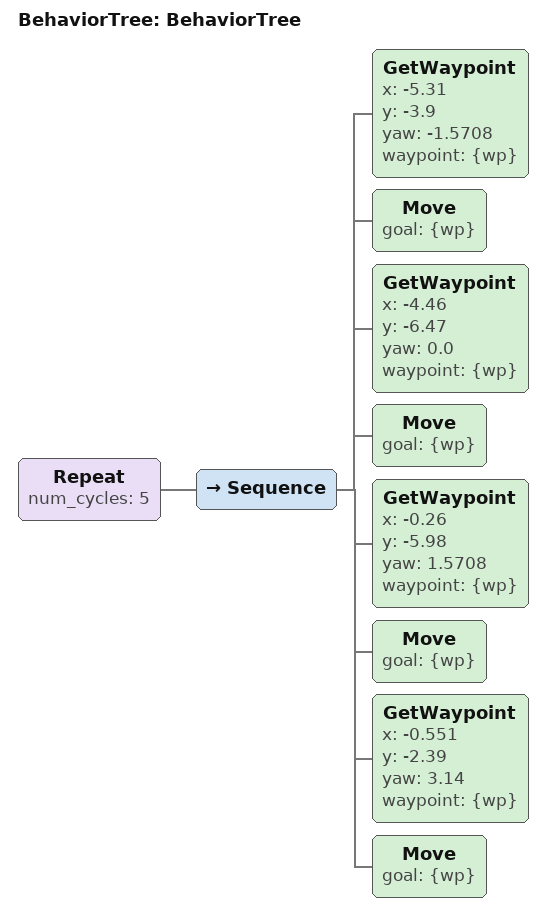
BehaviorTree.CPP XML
<?xml version="1.0" encoding="UTF-8"?>
<root BTCPP_format="3"
      main_tree_to_execute="BehaviorTree">
  <BehaviorTree ID="BehaviorTree">
    <Repeat num_cycles="5">
      <Sequence>

        <!--Primer Waypoint-->
        <GetWaypoint x="-5.31"
                     y="-3.9"
                     yaw="-1.5708"
                     waypoint="{wp}"/>
        <Move goal="{wp}"/>

        <!--Segundo Waypoint-->
        <GetWaypoint x="-4.46"
                     y="-6.47"
                     yaw="0.0"
                     waypoint="{wp}"/>
        <Move goal="{wp}"/>

        <!--Tercer Waypoint-->
        <GetWaypoint x="-0.26"
                     y="-5.98"
                     yaw="1.5708"
                     waypoint="{wp}"/>
        <Move goal="{wp}"/>

        <!--Cuarto Waypoint-->
        <GetWaypoint x="-0.551"
                     y="-2.39"
                     yaw="3.14"
                     waypoint="{wp}"/>
        <Move goal="{wp}"/>

      </Sequence>
    </Repeat>
  </BehaviorTree>

</root>
